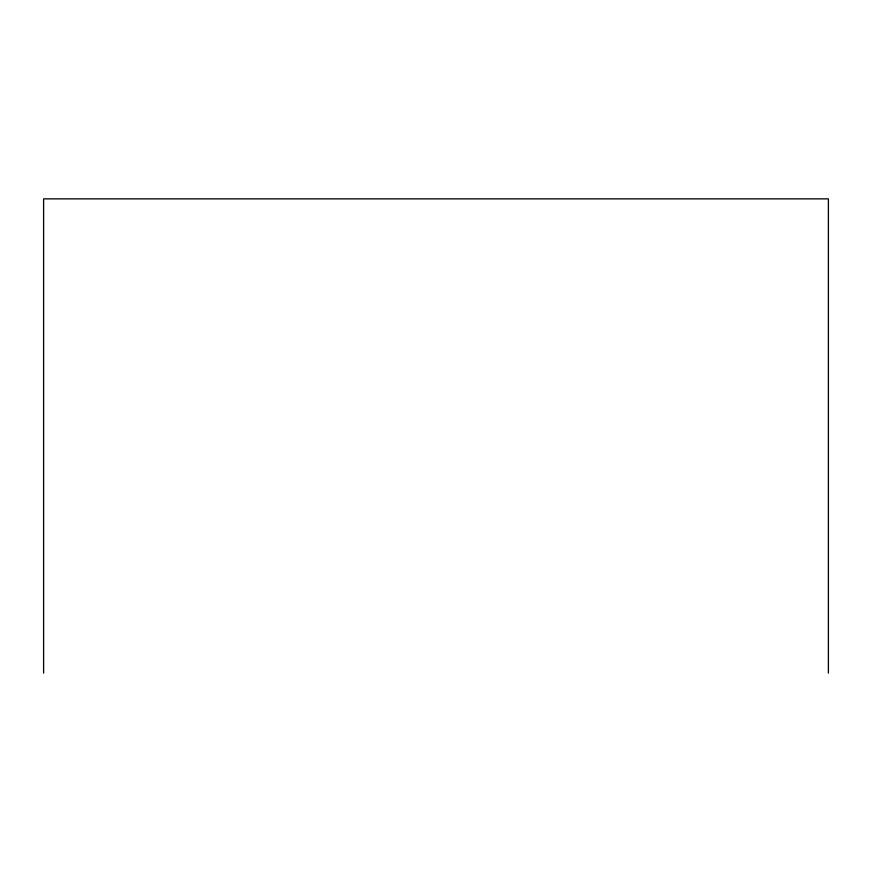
<?xml version="1.0" encoding="UTF-8"?>
<svg xmlns="http://www.w3.org/2000/svg" width="872" height="872" viewBox="0 0 872 872"><rect width="100%" height="100%" fill="white"/><g stroke="black" fill="none" stroke-linecap="round" stroke-linejoin="round"><path stroke-width="1.31" d="M828.4 673.14L828.4 198.86L43.6 198.86L43.6 673.14"/></g></svg>
